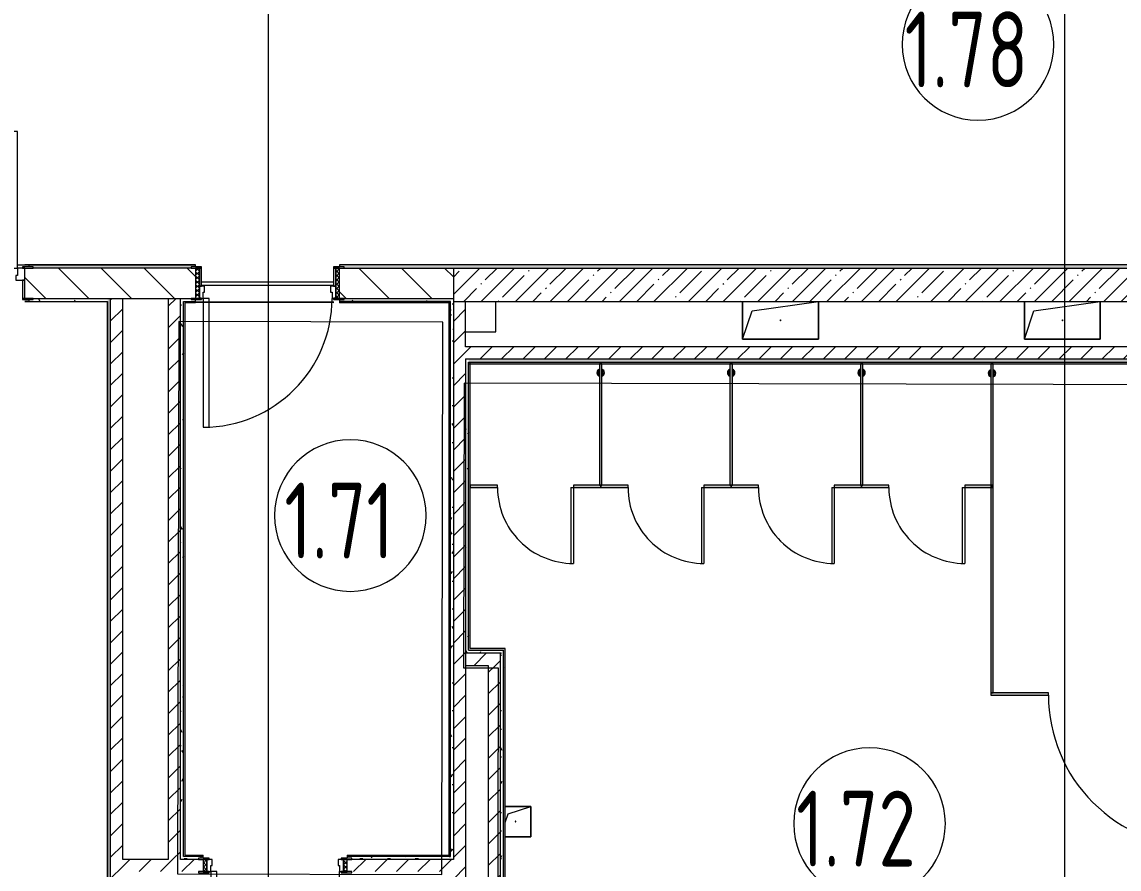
# Model space of a CAD drawing. Header units: millimetres. Extents: x -1113 to 415037, y -3642 to 354837.
# Drawn here: x 109150 to 116383, y 6501 to 12086 of the extents above; entities that cross this region are included whole.
import ezdxf

# ---------------------------------------------------------------- set-up
doc = ezdxf.new("R2010")
doc.units = ezdxf.units.MM
for name, color, linetype, lineweight in [('A-AREA-BNDY', 7, 'Continuous', 5), ('A-AREA-IDEN', 7, 'Continuous', 9), ('A-DOOR-2', 7, 'Continuous', 5), ('A-DOOR-FRAM-2', 7, 'Continuous', 5), ('A-FLOR', 7, 'Continuous', 9), ('A-GENM', 7, 'Continuous', 9), ('A-GENM-1', 7, 'Continuous', 20), ('A-WALL', 7, 'Continuous', 5), ('I-WALL', 7, 'Continuous', 5), ('Оси', 7, 'Continuous', 9)]:
    doc.layers.add(name, color=color, linetype=linetype, lineweight=lineweight)
for name, color, linetype, lineweight, true_color in [('A-DOOR-1', 7, 'Continuous', 5, 0xc0c0c0), ('A-DOOR-FRAM-1', 7, 'Continuous', 5, 0xc0c0c0), ('A-WALL-1', 9, 'Continuous', 5, 0x808080), ('A-WALL-FNSH-1', 9, 'Continuous', 5, 0x808080)]:
    doc.layers.add(name, color=color, linetype=linetype, lineweight=lineweight, true_color=true_color)
doc.styles.add('СПДС', font='ГОСТ тип А.ttf', dxfattribs={"width": 0.9})
pattern_1 = [(45, (64.7, -136.06), (-70.71068, 70.71068), [])]
pattern_2 = [(0, (64.7, -136.06), (243.84, 60.96), [20.117, -162.763, 20.117, -162.763, -975.36]), (0, (64.7, -136.06), (243.84, 60.96), [-365.76, 20.117, -345.643, 20.117, -162.763, -426.72]), (0, (64.7, -136.06), (243.84, 60.96), [-914.4, 20.117, -101.803, 20.117, -284.683]), (120, (156.14, -105.58), (-174.71291, 180.691634), [20.117, -162.763, 20.117, -162.763, -975.36]), (120, (156.14, -105.58), (-174.71291, 180.691634), [-365.76, 20.117, -345.643, 20.117, -162.763, -426.72]), (120, (156.14, -105.58), (-174.71291, 180.691634), [-914.4, 20.117, -101.803, 20.117, -284.683]), (240, (186.62, 16.34), (-69.12709, -241.651634), [20.117, -162.763, 20.117, -162.763, -975.36]), (240, (186.62, 16.34), (-69.12709, -241.651634), [-365.76, 20.117, -345.643, 20.117, -162.763, -426.72]), (240, (186.62, 16.34), (-69.12709, -241.651634), [-914.4, 20.117, -101.803, 20.117, -284.683])]

# ---------------------------------------------------------------- blocks, each defined once
blk = doc.blocks.new('110_Дверь_СКБ_1Ст_Внутренняя1 - Д-8 950x2100h_охрана-V22-Объем проектирования 1 этажа')
at = {"layer": 'A-DOOR-2'}
h = blk.add_hatch(dxfattribs=at)
h.set_pattern_fill('FP_33', color=256, style=0, pattern_type=2)
h.set_pattern_definition([(135, (1826.41, 164.685), (-14.14214, -14.14214), []), (225, (1826.41, 164.685), (14.14214, -14.14214), [])])
h.paths.add_polyline_path([(487.5, 100), (462.5, 100), (462.5, -100), (487.5, -100), (487.5, 13.7)])
at = {"layer": 'A-DOOR-FRAM-2'}
h = blk.add_hatch(dxfattribs=at)
h.set_pattern_fill('FP_34', color=256, style=0, pattern_type=2)
h.set_pattern_definition([(45, (-296.384, 164.685), (-14.1421, 14.1421), []), (135, (-296.384, 164.685), (-14.1421, -14.1421), [])])
h.paths.add_polyline_path([(-437.5, 100), (-462.5, 100), (-462.5, -100), (-437.5, -100), (-437.5, 16.5)])
at = {"layer": 'A-DOOR-1'}
for p, q in [((437.5, 950), (397.5, 950)), ((397.5, 950), (397.5, 100)), ((437.5, 100), (437.5, 950)), ((397.5, 100), (437.5, 100))]:
    blk.add_line(p, q, dxfattribs=at)
blk.add_arc((437.5, 100), 850, 90, 180, dxfattribs=at)
at = {"layer": 'A-DOOR-FRAM-1'}
for p, q in [((-422.5, 108), (-492.5, 108)), ((-492.5, 108), (-492.5, 100)), ((-492.5, 100), (-422.5, 100)), ((-437.5, 100), (-462.5, 100)), ((-462.5, 100), (-462.5, -100)), ((-412.5, 100), (-437.5, 100)), ((-437.5, 100), (-437.5, 20)), ((-437.5, -100), (-437.5, 100)), ((-422.5, 100), (-437.5, 100)), ((-437.5, 100), (-437.5, 99)), ((-437.5, 99), (-422.5, 99)), ((-422.5, 100), (-422.5, 108)), ((-422.5, 99), (-422.5, 100)), ((-412.5, 60), (-412.5, 100)), ((437.5, 100), (437.5, 60)), ((462.5, 100), (437.5, 100)), ((517.5, 108), (447.5, 108)), ((447.5, 108), (447.5, 100)), ((462.5, 100), (447.5, 100)), ((447.5, 100), (447.5, 99)), ((447.5, 100), (517.5, 100)), ((447.5, 99), (462.5, 99)), ((462.5, 20), (462.5, 100)), ((487.5, 100), (462.5, 100)), ((462.5, 100), (462.5, -100)), ((462.5, 99), (462.5, 100)), ((487.5, -100), (487.5, 100)), ((517.5, 100), (517.5, 108)), ((-437.5, 20), (-402.5, 20)), ((-422.5, 20), (-437.5, 20)), ((-437.5, 20), (-437.5, -100)), ((-422.5, -100), (-422.5, 20)), ((-402.5, 60), (-412.5, 60)), ((-402.5, 20), (-402.5, 60)), ((437.5, 60), (427.5, 60)), ((427.5, 60), (427.5, 20)), ((427.5, 20), (462.5, 20)), ((462.5, 20), (447.5, 20)), ((447.5, 20), (447.5, -100)), ((462.5, -100), (462.5, 20)), ((-422.5, -100), (-492.5, -100)), ((-492.5, -100), (-492.5, -108)), ((-492.5, -108), (-422.5, -108)), ((-462.5, -100), (-437.5, -100)), ((-437.5, -100), (-422.5, -100)), ((-422.5, -108), (-422.5, -100)), ((447.5, -100), (462.5, -100)), ((517.5, -100), (447.5, -100)), ((447.5, -100), (447.5, -108)), ((447.5, -108), (517.5, -108)), ((462.5, -100), (487.5, -100)), ((517.5, -108), (517.5, -100))]:
    blk.add_line(p, q, dxfattribs=at)
blk = doc.blocks.new('110_Дверь_СКБ_1Ст_Внутренняя1 - Д-8 950x2100h_охрана-32224770-Объем проектирования 1 этажа')
at = {"layer": 'A-DOOR-2'}
h = blk.add_hatch(dxfattribs=at)
h.set_pattern_fill('FP_35', color=256, style=0, pattern_type=2)
h.set_pattern_definition([(135, (1826.41, 104.685), (-14.14214, -14.14214), []), (225, (1826.41, 104.685), (14.14214, -14.14214), [])])
h.paths.add_polyline_path([(462.5, 40), (462.5, -40), (487.5, -40), (486.7, 40)])
at = {"layer": 'A-DOOR-FRAM-2'}
h = blk.add_hatch(dxfattribs=at)
h.set_pattern_fill('FP_36', color=256, style=0, pattern_type=2)
h.set_pattern_definition([(45, (-296.384, 104.685), (-14.1421, 14.1421), []), (135, (-296.384, 104.685), (-14.1421, -14.1421), [])])
h.paths.add_polyline_path([(-437.5, 40), (-462.5, 40), (-462.5, -40), (-437.5, -39.4), (-437.5, 39.4)])
at = {"layer": 'A-DOOR-1'}
for p, q in [((437.5, 890), (397.5, 890)), ((397.5, 890), (397.5, 40)), ((437.5, 40), (437.5, 890)), ((397.5, 40), (437.5, 40))]:
    blk.add_line(p, q, dxfattribs=at)
blk.add_arc((437.5, 40), 850, 90, 180, dxfattribs=at)
at = {"layer": 'A-DOOR-FRAM-1'}
for p, q in [((-422.5, 48), (-492.5, 48)), ((-492.5, 48), (-492.5, 40)), ((-492.5, 40), (-422.5, 40)), ((-437.5, 40), (-462.5, 40)), ((-462.5, 40), (-462.5, -40)), ((-412.5, 40), (-437.5, 40)), ((-437.5, 40), (-437.5, -40)), ((-437.5, -40), (-437.5, 40)), ((-422.5, 40), (-437.5, 40)), ((-437.5, 40), (-437.5, 39)), ((-437.5, 39), (-422.5, 39)), ((-422.5, 40), (-422.5, 48)), ((-422.5, 39), (-422.5, 40)), ((-412.5, 0), (-412.5, 40)), ((-402.5, 0), (-412.5, 0)), ((-402.5, -40), (-402.5, 0)), ((437.5, 0), (427.5, 0)), ((427.5, 0), (427.5, -40)), ((437.5, 40), (437.5, 0)), ((462.5, 40), (437.5, 40)), ((517.5, 48), (447.5, 48)), ((447.5, 48), (447.5, 40)), ((462.5, 40), (447.5, 40)), ((447.5, 40), (447.5, 39)), ((447.5, 40), (517.5, 40)), ((447.5, 39), (462.5, 39)), ((462.5, -40), (462.5, 40)), ((487.5, 40), (462.5, 40)), ((462.5, 40), (462.5, -40)), ((462.5, 39), (462.5, 40)), ((487.5, -40), (487.5, 40)), ((517.5, 40), (517.5, 48)), ((-422.5, -40), (-492.5, -40)), ((-492.5, -40), (-492.5, -48)), ((-492.5, -48), (-422.5, -48)), ((-462.5, -40), (-437.5, -40)), ((-422.5, -39), (-437.5, -39)), ((-437.5, -39), (-437.5, -40)), ((-437.5, -40), (-402.5, -40)), ((-437.5, -40), (-422.5, -40)), ((-422.5, -40), (-422.5, -39)), ((-422.5, -48), (-422.5, -40)), ((427.5, -40), (462.5, -40)), ((462.5, -39), (447.5, -39)), ((447.5, -39), (447.5, -40)), ((447.5, -40), (462.5, -40)), ((517.5, -40), (447.5, -40)), ((447.5, -40), (447.5, -48)), ((447.5, -48), (517.5, -48)), ((462.5, -40), (462.5, -39)), ((462.5, -40), (487.5, -40)), ((517.5, -48), (517.5, -40))]:
    blk.add_line(p, q, dxfattribs=at)
blk = doc.blocks.new('110_Дверь_СКБ_2Ст - Д-2а_л_ Из коридора на лестницу-32216062-Объем проектирования 1 этажа')
at = {"layer": 'A-DOOR-1'}
for p, q in [((662.5, 1000), (612.5, 1000)), ((612.5, 1000), (612.5, 100)), ((662.5, 100), (662.5, 1000)), ((-637.5, 500), (-637.5, 100)), ((-587.5, 500), (-637.5, 500)), ((-587.5, 100), (-587.5, 500)), ((-637.5, 100), (-587.5, 100)), ((612.5, 100), (662.5, 100))]:
    blk.add_line(p, q, dxfattribs=at)
for centre, radius, start, end in [((662.5, 100), 900, 90, 180), ((-637.5, 100), 400, 360, 90)]:
    blk.add_arc(centre, radius, start, end, dxfattribs=at)
at = {"layer": 'A-DOOR-FRAM-1'}
for p, q in [((-672.5, 108), (-742.5, 108)), ((-742.5, 108), (-742.5, 100)), ((-742.5, 100), (-672.5, 100)), ((-637.5, 100), (-687.5, 100)), ((-687.5, 100), (-687.5, 20)), ((-672.5, 100), (-672.5, 108)), ((-637.5, 50), (-637.5, 100)), ((662.5, 100), (662.5, 50)), ((712.5, 100), (662.5, 100)), ((767.5, 108), (697.5, 108)), ((697.5, 108), (697.5, 100)), ((697.5, 100), (767.5, 100)), ((712.5, 20), (712.5, 100)), ((767.5, 100), (767.5, 108)), ((-687.5, 20), (-627.5, 20)), ((-672.5, 20), (-687.5, 20)), ((-687.5, 20), (-687.5, -100)), ((-672.5, -100), (-672.5, 20)), ((-627.5, 50), (-637.5, 50)), ((-627.5, 20), (-627.5, 50)), ((662.5, 50), (652.5, 50)), ((652.5, 50), (652.5, 20)), ((652.5, 20), (712.5, 20)), ((712.5, 20), (697.5, 20)), ((697.5, 20), (697.5, -100)), ((712.5, -100), (712.5, 20)), ((-672.5, -100), (-742.5, -100)), ((-742.5, -100), (-742.5, -108)), ((-742.5, -108), (-672.5, -108)), ((-687.5, -100), (-672.5, -100)), ((-672.5, -108), (-672.5, -100)), ((697.5, -100), (712.5, -100)), ((767.5, -100), (697.5, -100)), ((697.5, -100), (697.5, -108)), ((697.5, -108), (767.5, -108)), ((767.5, -108), (767.5, -100))]:
    blk.add_line(p, q, dxfattribs=at)
blk = doc.blocks.new('GM_Отверстие прямоугольное _в плите_ - Отверстие-V81-Объем проектирования 1 этажа')
at = {"layer": 'A-GENM'}
for p, q in [((-250, -125), (-250, 125)), ((-250, 125), (-250, -125)), ((-187.5, 62.5), (250, 125)), ((250, 125), (250, -125)), ((250, -125), (250, 125)), ((-250, -125), (-187.5, 62.5)), ((250, -125), (-250, -125)), ((-250, -125), (250, -125))]:
    blk.add_line(p, q, dxfattribs=at)
for start, end in [(360, 180), (180, 360)]:
    blk.add_arc((0, 0), 2.5, start, end, dxfattribs=at)
blk = doc.blocks.new('GM_Отверстие прямоугольное _в плите_ - Отверстие-V128-Объем проектирования 1 этажа')
at = {"layer": 'A-GENM'}
for p, q in [((-69, 100), (100, 100)), ((100, 100), (-69, 100)), ((-50, 50), (100, 100)), ((100, 100), (100, -100)), ((100, -100), (100, 100)), ((-69, -7), (-50, 50)), ((100, -100), (-69, -100)), ((-69, -100), (100, -100))]:
    blk.add_line(p, q, dxfattribs=at)
for start, end in [(360, 180), (180, 360)]:
    blk.add_arc((0, 0), 2.5, start, end, dxfattribs=at)
blk = doc.blocks.new('131_Сантехническая перегородка_Дверь 5 - СД-1-V254-Объем проектирования 1 этажа')
at = {"layer": 'A-GENM'}
for points in [[(70, 8), (70, -8), (250, -8), (250, 8), (78, 8)], [(922, 8), (750, 8), (750, -8), (930, -8), (930, 8)]]:
    blk.add_hatch(color=256, dxfattribs=at).paths.add_polyline_path(points)
at = {"layer": 'A-DOOR-1'}
for p, q in [((266, 508), (250, 508)), ((250, 8), (250, 508)), ((266, 8), (266, 508)), ((266, 8), (250, 8))]:
    blk.add_line(p, q, dxfattribs=at)
blk.add_arc((250, 8), 500, 360, 90, dxfattribs=at)
at = {"layer": 'A-GENM-1'}
for p, q in [((250, 8), (70, 8)), ((70, 8), (70, -8)), ((250, -8), (250, 8)), ((930, 8), (750, 8)), ((750, 8), (750, -8)), ((930, -8), (930, 8)), ((70, -8), (250, -8)), ((750, -8), (930, -8))]:
    blk.add_line(p, q, dxfattribs=at)
blk = doc.blocks.new('131_Сантехническая перегородка_Дверь 5 - СД-1-V255-Объем проектирования 1 этажа')
at = {"layer": 'A-GENM'}
for points in [[(78, 8), (78, -8), (250, -8), (250, 8)], [(750, 8), (750, -8), (930, -8), (930, 8), (922, 8)]]:
    blk.add_hatch(color=256, dxfattribs=at).paths.add_polyline_path(points)
at = {"layer": 'A-DOOR-1'}
for p, q in [((266, 508), (250, 508)), ((250, 8), (250, 508)), ((266, 8), (266, 508)), ((266, 8), (250, 8))]:
    blk.add_line(p, q, dxfattribs=at)
blk.add_arc((250, 8), 500, 360, 90, dxfattribs=at)
at = {"layer": 'A-GENM-1'}
for p, q in [((250, 8), (70, 8)), ((70, 8), (70, -8)), ((250, -8), (250, 8)), ((930, 8), (750, 8)), ((750, 8), (750, -8)), ((930, -8), (930, 8)), ((70, -8), (250, -8)), ((750, -8), (930, -8))]:
    blk.add_line(p, q, dxfattribs=at)
blk = doc.blocks.new('131_Сантехническая перегородка 6 - СП-1-30839354-Объем проектирования 1 этажа')
at = {"layer": 'A-GENM'}
blk.add_hatch(color=256, dxfattribs=at).paths.add_polyline_path([(800, 8), (0, 8), (0, -8), (800, -8)])
at = {"layer": 'A-GENM', "flags": 128}
for points in [[(71.5, 8), (71.1, 8.5), (70.8, 9), (70.4, 9.5), (70, 9.9), (69.6, 10.4), (69.2, 10.8), (68.8, 11.2), (68.3, 11.6), (67.8, 12), (67.3, 12.3), (66.8, 12.7), (66.3, 13), (65.8, 13.3), (65.3, 13.6), (64.7, 13.8), (64.2, 14), (63.6, 14.3), (63, 14.4), (62.4, 14.6), (61.9, 14.7), (61.3, 14.9), (60.7, 14.9), (60.1, 15), (59.5, 15.1), (58.9, 15.1), (58.3, 15.1), (57.7, 15), (57.1, 15), (56.5, 14.9), (55.9, 14.8), (55.3, 14.7), (54.7, 14.5), (54.1, 14.4), (53.5, 14.2), (53, 13.9), (52.4, 13.7), (51.9, 13.4), (51.4, 13.2), (50.8, 12.9), (50.3, 12.5), (49.8, 12.2), (49.3, 11.8), (48.9, 11.4), (48.4, 11), (48, 10.6), (47.6, 10.2), (47.2, 9.7), (46.8, 9.3), (46.4, 8.8), (46.1, 8.3), (45.9, 8)], [(45.9, -8), (46.3, -8.5), (46.6, -9), (47, -9.5), (47.4, -9.9), (47.8, -10.4), (48.2, -10.8), (48.6, -11.2), (49.1, -11.6), (49.6, -12), (50, -12.3), (50.5, -12.7), (51.1, -13), (51.6, -13.3), (52.1, -13.6), (52.7, -13.8), (53.2, -14), (53.8, -14.3), (54.4, -14.4), (54.9, -14.6), (55.5, -14.7), (56.1, -14.9), (56.7, -14.9), (57.3, -15), (57.9, -15.1), (58.5, -15.1), (59.1, -15.1), (59.7, -15), (60.3, -15), (60.9, -14.9), (61.5, -14.8), (62.1, -14.7), (62.7, -14.5), (63.3, -14.4), (63.8, -14.2), (64.4, -13.9), (65, -13.7), (65.5, -13.4), (66, -13.2), (66.6, -12.9), (67.1, -12.5), (67.6, -12.2), (68, -11.8), (68.5, -11.4), (69, -11), (69.4, -10.6), (69.8, -10.2), (70.2, -9.7), (70.6, -9.3), (70.9, -8.8), (71.3, -8.3), (71.5, -8)]]:
    blk.add_lwpolyline(points, dxfattribs=at)
at = {"layer": 'A-GENM'}
for radius, start, end in [(24.6, 19.91127, 160.08873), (17.6, 28.97309, 151.02691), (15.1, 33.78108, 146.21892), (24.6, 199.91127, 340.08873), (17.6, 208.97309, 331.02691), (15.1, 213.78108, 326.21892)]:
    blk.add_arc((58.7, 0), radius, start, end, dxfattribs=at)
at = {"layer": 'A-GENM-1'}
for p, q in [((800, 8), (0, 8)), ((0, 8), (0, -8)), ((800, -8), (800, 8)), ((0, -8), (800, -8))]:
    blk.add_line(p, q, dxfattribs=at)
blk = doc.blocks.new('131_Сантехническая перегородка 7 - СП-1-30858579-Объем проектирования 1 этажа')
at = {"layer": 'A-GENM'}
blk.add_hatch(color=256, dxfattribs=at).paths.add_polyline_path([(2165.9, -8), (2165.9, 8), (-4.1, 8), (-4.1, -8), (1884.9, -8)])
at = {"layer": 'A-GENM', "flags": 128}
for points in [[(71.5, 8), (71.1, 8.5), (70.8, 9), (70.4, 9.5), (70, 9.9), (69.6, 10.4), (69.2, 10.8), (68.8, 11.2), (68.3, 11.6), (67.8, 12), (67.3, 12.3), (66.8, 12.7), (66.3, 13), (65.8, 13.3), (65.3, 13.6), (64.7, 13.8), (64.2, 14), (63.6, 14.3), (63, 14.4), (62.4, 14.6), (61.9, 14.7), (61.3, 14.9), (60.7, 14.9), (60.1, 15), (59.5, 15.1), (58.9, 15.1), (58.3, 15.1), (57.7, 15), (57.1, 15), (56.5, 14.9), (55.9, 14.8), (55.3, 14.7), (54.7, 14.5), (54.1, 14.4), (53.5, 14.2), (53, 13.9), (52.4, 13.7), (51.9, 13.4), (51.4, 13.2), (50.8, 12.9), (50.3, 12.5), (49.8, 12.2), (49.3, 11.8), (48.9, 11.4), (48.4, 11), (48, 10.6), (47.6, 10.2), (47.2, 9.7), (46.8, 9.3), (46.4, 8.8), (46.1, 8.3), (45.9, 8)], [(45.9, -8), (46.3, -8.5), (46.6, -9), (47, -9.5), (47.4, -9.9), (47.8, -10.4), (48.2, -10.8), (48.6, -11.2), (49.1, -11.6), (49.6, -12), (50, -12.3), (50.5, -12.7), (51.1, -13), (51.6, -13.3), (52.1, -13.6), (52.7, -13.8), (53.2, -14), (53.8, -14.3), (54.4, -14.4), (54.9, -14.6), (55.5, -14.7), (56.1, -14.9), (56.7, -14.9), (57.3, -15), (57.9, -15.1), (58.5, -15.1), (59.1, -15.1), (59.7, -15), (60.3, -15), (60.9, -14.9), (61.5, -14.8), (62.1, -14.7), (62.7, -14.5), (63.3, -14.4), (63.8, -14.2), (64.4, -13.9), (65, -13.7), (65.5, -13.4), (66, -13.2), (66.6, -12.9), (67.1, -12.5), (67.6, -12.2), (68, -11.8), (68.5, -11.4), (69, -11), (69.4, -10.6), (69.8, -10.2), (70.2, -9.7), (70.6, -9.3), (70.9, -8.8), (71.3, -8.3), (71.5, -8)]]:
    blk.add_lwpolyline(points, dxfattribs=at)
at = {"layer": 'A-GENM'}
for radius, start, end in [(24.6, 19.91127, 160.08873), (17.6, 28.97309, 151.02691), (15.1, 33.78108, 146.21892), (24.6, 199.91127, 340.08873), (17.6, 208.97309, 331.02691), (15.1, 213.78108, 326.21892)]:
    blk.add_arc((58.7, 0), radius, start, end, dxfattribs=at)
at = {"layer": 'A-GENM-1'}
for p, q in [((2165.9, 8), (-4.1, 8)), ((-4.1, 8), (-4.1, -8)), ((2165.9, -8), (2165.9, 8)), ((-4.1, -8), (2165.9, -8))]:
    blk.add_line(p, q, dxfattribs=at)
blk = doc.blocks.new('131_Сантехническая перегородка_Дверь МГН - СД-1-30883454-Объем проектирования 1 этажа')
at = {"layer": 'A-GENM'}
for points in [[(-366.5, 8), (-370, 8), (-370, -8), (10, -8), (10, 8), (-350.5, 8)], [(1390, 8), (1010, 8), (1010, -8), (1390, -8)]]:
    blk.add_hatch(color=256, dxfattribs=at).paths.add_polyline_path(points)
at = {"layer": 'A-DOOR-1'}
for p, q in [((10, 1008), (26, 1008)), ((10, 8), (10, 1008)), ((26, 8), (26, 1008)), ((10, 8), (26, 8))]:
    blk.add_line(p, q, dxfattribs=at)
blk.add_arc((10, 8), 1000, 360, 90, dxfattribs=at)
at = {"layer": 'A-GENM-1'}
for p, q in [((10, 8), (-370, 8)), ((-370, 8), (-370, -8)), ((10, -8), (10, 8)), ((1390, 8), (1010, 8)), ((1010, 8), (1010, -8)), ((1390, -8), (1390, 8)), ((-370, -8), (10, -8)), ((1010, -8), (1390, -8))]:
    blk.add_line(p, q, dxfattribs=at)
blk = doc.blocks.new('Марка_Помещения - Номер-25198446-Объем проектирования 1 этажа')
at = {"layer": 'A-AREA-IDEN'}
for start, end in [(360, 180), (180, 360)]:
    blk.add_arc((0, 0), 2.5, start, end, dxfattribs=at)

msp = doc.modelspace()

# ---------------------------------------------------------------- hatches: boundary and pattern name
at = {"layer": 'I-WALL'}
h = msp.add_hatch(dxfattribs=at)
h.set_pattern_fill('FP_191', color=256, style=0, pattern_type=2)
h.set_pattern_definition(pattern_2)
h.paths.add_polyline_path([(119394.7, 10463.9), (121254.7, 10463.9), (121254.6, 10483.9), (111244.7, 10483.9), (111244.7, 10471.9), (111274.7, 10471.9), (111274.7, 10463.9), (118009.5, 10463.9)])
h.paths.add_polyline_path([(109224.7, 10463.9), (110264.7, 10463.9), (110264.7, 10471.9), (110294.7, 10471.9), (110294.7, 10483.9), (109194.7, 10483.9), (109194.7, 10471.9), (109224.7, 10471.9), (109224.7, 10464.5)])
h.paths.add_polyline_path([(107194.7, 10463.9), (107714.7, 10464.2), (107714.7, 10471.9), (107744.7, 10471.9), (107744.7, 10483.9), (105159.7, 10483.9), (105159.7, 10471.9), (105189.7, 10471.9), (105189.7, 10463.9), (107021.2, 10463.9)])
h.paths.add_polyline_path([(102895.1, 10463.9), (103679.7, 10464.2), (103679.7, 10471.9), (103709.7, 10471.9), (103709.7, 10483.9), (100893.7, 10483), (100873.7, 10463.9), (101674.7, 10463.9)])
h.paths.add_polyline_path([(100873.7, 10463.9), (100893.7, 10483.9), (100873.7, 10483.9)])
h = msp.add_hatch(dxfattribs=at)
h.set_pattern_fill('FP_23', color=256, style=0, pattern_type=2)
h.set_pattern_definition([(135, (64.7, -136.06), (-141.42136, -141.42136), [])])
h.paths.add_polyline_path([(119414.7, 10263.9), (121274.7, 10263.9), (121274.7, 10463.9), (119394.7, 10463.9), (119394.7, 10263.9), (119399.6, 10263.9)])
h.paths.add_polyline_path([(111274.7, 10263.9), (111994.7, 10263.9), (111994.7, 10463.9), (111244.7, 10463.9), (111244.7, 10263.9)])
h.paths.add_polyline_path([(110194.7, 10263.9), (110294.7, 10263.9), (110294.7, 10463.9), (109169.7, 10463.9), (109169.7, 10263.9), (110115.8, 10263.9)])
h.paths.add_polyline_path([(107745.5, 10263.9), (107769.7, 10263.9), (107769.7, 10463.9), (107414.7, 10463.9), (107414.7, 10263.9), (107744.7, 10263.9)])
h = msp.add_hatch(dxfattribs=at)
h.set_pattern_fill('FP_1', color=256, style=0, pattern_type=2)
h.set_pattern_definition([(45, (64.7, -136.06), (-114.04925, 114.04925), []), (45, (178.75, -136.06), (-114.04925, 114.04925), [201.612, -40.322, 6.706, -33.617])])
h.paths.add_polyline_path([(119314.7, 10243.9), (119394.7, 10243.9), (119394.7, 10463.9), (111994.7, 10463.9), (111994.7, 10243.9), (119043.6, 10243.9)])
h = msp.add_hatch(dxfattribs=at)
h.set_pattern_fill('FP_191', color=256, style=0, pattern_type=2)
h.set_pattern_definition(pattern_2)
h.paths.add_polyline_path([(107434.7, 10243.9), (107744.7, 10243.9), (107744.7, 10255.9), (107714.7, 10255.9), (107714.7, 10263.9), (107414.7, 10263.9), (107414.7, 10243.9)])
h.paths.add_polyline_path([(109713.7, 10243.9), (109714.6, 10263.9), (109224.7, 10262.8), (109224.7, 10255.9), (109194.7, 10255.9), (109194.7, 10243.9), (109224.7, 10243.9)])
h = msp.add_hatch(dxfattribs=at)
h.set_pattern_fill('FP_191', color=256, style=0, pattern_type=2)
h.set_pattern_definition(pattern_2)
h.paths.add_polyline_path([(109734.7, 2343.9), (109734.2, 3463.9), (109726.7, 3463.9), (109726.7, 3493.9), (109714.7, 3493.9), (109714.7, 2344.9)])
h.paths.add_polyline_path([(109726.7, 4943.9), (109726.7, 4973.9), (109734.7, 4973.9), (109734.7, 10263.9), (109714.7, 10263.9), (109714.7, 4943.9)])
h = msp.add_hatch(dxfattribs=at)
h.set_pattern_fill('FP_22', color=256, style=0, pattern_type=2)
h.set_pattern_definition(pattern_1)
h.paths.add_polyline_path([(109787.7, -11.1), (109814.7, -11.1), (109814.6, 3518.9), (109734.7, 3518.9), (109734.7, -11.1)])
h.paths.add_polyline_path([(109734.7, 4918.9), (109814.7, 4918.9), (109814.7, 10263.9), (109734.7, 10263.9), (109734.7, 4943.9)])
h = msp.add_hatch(dxfattribs=at)
h.set_pattern_fill('FP_22', color=256, style=0, pattern_type=2)
h.set_pattern_definition(pattern_1)
h.paths.add_polyline_path([(110115.8, 6563.9), (110194.7, 6563.9), (110194.7, 10263.9), (110114.7, 10263.9), (110114.7, 6563.9)])
h = msp.add_hatch(dxfattribs=at)
h.set_pattern_fill('FP_191', color=256, style=0, pattern_type=2)
h.set_pattern_definition(pattern_2)
h.paths.add_polyline_path([(110194.7, 6583.9), (110214.7, 6583.9), (110214.7, 10263.9), (110194.7, 10263.9), (110194.7, 7276.5)])
h = msp.add_hatch(dxfattribs=at)
h.set_pattern_fill('FP_191', color=256, style=0, pattern_type=2)
h.set_pattern_definition(pattern_2)
h.paths.add_polyline_path([(111974.2, 10243.9), (111994.7, 10243.9), (111994.7, 10263.9), (111274.7, 10263.1), (111274.7, 10255.9), (111244.7, 10255.9), (111244.7, 10243.9), (111965.7, 10243.9)])
h.paths.add_polyline_path([(110294.7, 10243.9), (110294.7, 10255.9), (110264.7, 10256.4), (110264.7, 10263.9), (110214.7, 10263.9), (110214.7, 10243.9), (110264.7, 10243.9)])
h = msp.add_hatch(dxfattribs=at)
h.set_pattern_fill('FP_191', color=256, style=0, pattern_type=2)
h.set_pattern_definition(pattern_2)
h.paths.add_polyline_path([(111994.7, 6563.9), (111994.7, 10243.9), (111974.7, 10243.9), (111974.7, 6563.9)])
h = msp.add_hatch(dxfattribs=at)
h.set_pattern_fill('FP_22', color=256, style=0, pattern_type=2)
h.set_pattern_definition(pattern_1)
h.paths.add_polyline_path([(112074.7, 5263.9), (112074.7, 10243.9), (111994.7, 10243.9), (111994.7, 5263.9)])
h = msp.add_hatch(dxfattribs=at)
h.set_pattern_fill('FP_22', color=256, style=0, pattern_type=2)
h.set_pattern_definition(pattern_1)
h.paths.add_polyline_path([(114499.8, 9863.9), (118934.7, 9863.9), (118934.7, 9943.9), (112074.7, 9943.9), (112074.7, 9863.9), (114241.9, 9863.9)])
h = msp.add_hatch(dxfattribs=at)
h.set_pattern_fill('FP_191', color=256, style=0, pattern_type=2)
h.set_pattern_definition(pattern_2)
h.paths.add_polyline_path([(112094.7, 7943.9), (112094.7, 9863.9), (112074.7, 9863.9), (112074.7, 7943.9)])
h = msp.add_hatch(dxfattribs=at)
h.set_pattern_fill('FP_191', color=256, style=0, pattern_type=2)
h.set_pattern_definition(pattern_2)
h.paths.add_polyline_path([(114499.8, 9843.9), (118934.7, 9843.9), (118934.7, 9863.9), (112094.7, 9863.9), (112094.8, 9843.9), (114241.9, 9843.9)])
for points in [[(117444.7, 9832.9), (118914.7, 9832.9), (118914.7, 9843.9), (112094.7, 9843.9), (112096, 9832.9), (117336.5, 9832.9)], [(112105.7, 7943.9), (112105.7, 9832.9), (112094.7, 9832.9), (112094.7, 7943.9)], [(112324.7, 7943.9), (112335.7, 7943.9), (112335.7, 7954.9), (112105.7, 7954.9), (112105.7, 7943.9), (112304.7, 7943.9)], [(112324.7, 5713.9), (112335.7, 5713.9), (112335.7, 7943.9), (112324.7, 7943.9), (112324.7, 5714.2)]]:
    msp.add_hatch(color=256, dxfattribs=at).paths.add_polyline_path(points)
h = msp.add_hatch(dxfattribs=at)
h.set_pattern_fill('FP_191', color=256, style=0, pattern_type=2)
h.set_pattern_definition(pattern_2)
h.paths.add_polyline_path([(112304.7, 7923.9), (112304.7, 7943.9), (112074.7, 7943.9), (112074.7, 7923.9), (112224.7, 7923.9)])
h = msp.add_hatch(dxfattribs=at)
h.set_pattern_fill('FP_22', color=256, style=0, pattern_type=2)
h.set_pattern_definition(pattern_1)
h.paths.add_polyline_path([(112178.9, 7843.9), (112304.7, 7843.9), (112304.7, 7923.9), (112074.7, 7923.9), (112074.7, 7843.9), (112094.7, 7843.9)])
h = msp.add_hatch(dxfattribs=at)
h.set_pattern_fill('FP_191', color=256, style=0, pattern_type=2)
h.set_pattern_definition(pattern_2)
h.paths.add_polyline_path([(112324.7, 5713.9), (112324.7, 7943.9), (112304.7, 7943.9), (112304.7, 5713.9), (112324.6, 5713.9)])
h = msp.add_hatch(dxfattribs=at)
h.set_pattern_fill('FP_22', color=256, style=0, pattern_type=2)
h.set_pattern_definition(pattern_1)
h.paths.add_polyline_path([(112304.7, 5693.9), (112304.7, 7843.9), (112224.7, 7843.9), (112224.7, 5693.9)])
h = msp.add_hatch(dxfattribs=at)
h.set_pattern_fill('FP_191', color=256, style=0, pattern_type=2)
h.set_pattern_definition(pattern_2)
h.paths.add_polyline_path([(111324.7, 6563.9), (111974.7, 6563.9), (111974.7, 6583.9), (111294.7, 6583.9), (111294.7, 6571.9), (111324.7, 6571.9), (111324.7, 6564.8)])
h.paths.add_polyline_path([(110214.7, 6563.9), (110314.7, 6563.9), (110314.7, 6571.9), (110344.7, 6571.9), (110344.7, 6583.9), (110194.7, 6583.9), (110194.7, 6563.9)])
h = msp.add_hatch(dxfattribs=at)
h.set_pattern_fill('FP_22', color=256, style=0, pattern_type=2)
h.set_pattern_definition(pattern_1)
h.paths.add_polyline_path([(109814.7, 6483.9), (110344.7, 6483.9), (110344.7, 6563.9), (109814.7, 6563.9)])
h.paths.add_polyline_path([(111305.7, 6483.9), (111994.7, 6483.9), (111994.7, 6563.9), (111294.7, 6563.9), (111294.7, 6483.9)])

# ---------------------------------------------------------------- linework, layer by layer
msp.add_lwpolyline([(110255.3, 10240.7), (111205.3, 10238.5)])
at = {"layer": 'A-AREA-BNDY', "flags": 128}
for points in [[(111926, 10107.8), (110184, 10111.9), (110175.5, 6469.9), (111917.5, 6465.8)], [(118863, 9689.5), (112065.1, 9705.4), (112060.7, 7827.4), (112290.7, 7826.9), (112285.4, 5596.9), (113105.4, 5595), (113105, 5395), (115684.9, 5388.9), (115684.4, 5158.9), (118852.4, 5151.5)]]:
    msp.add_lwpolyline(points, close=True, dxfattribs=at)
at = {"layer": 'A-FLOR'}
for p, q in [((109119.7, 10483.9), (110294.7, 10483.9)), ((109194.7, 10483.9), (109194.7, 10471.9)), ((110294.7, 10471.9), (110294.7, 10483.9)), ((112041.4, 10483.9), (111244.7, 10483.9)), ((121254.7, 10483.9), (112043.2, 10483.9)), ((111204.7, 10370.2), (110334.7, 10370.2)), ((110334.7, 10350.2), (111204.7, 10350.2)), ((109194.7, 10255.9), (109194.7, 10243.9)), ((109194.7, 10243.9), (109713.7, 10243.9)), ((109714.7, 4868.9), (109714.7, 10243.9)), ((111244.7, 10255.9), (111244.7, 10243.9)), ((112274.7, 10043.9), (112274.7, 10243.9)), ((112074.7, 10043.9), (112274.7, 10043.9)), ((110344.7, 6571.9), (110344.7, 6583.9)), ((111294.7, 6583.9), (111294.7, 6571.9))]:
    msp.add_line(p, q, dxfattribs=at)
at = {"layer": 'A-WALL'}
for p, q in [((112043.2, 10483.9), (112041.4, 10483.9)), ((110194.7, 10263.9), (110264.7, 10263.9)), ((111274.7, 10263.9), (111994.7, 10263.9)), ((112094.7, 7943.9), (112094.7, 9843.9)), ((112094.7, 9843.9), (118914.7, 9843.9)), ((112094.7, 7943.9), (112324.7, 7943.9)), ((112324.7, 5713.9), (112324.7, 7943.9))]:
    msp.add_line(p, q, dxfattribs=at)
at = {"layer": 'A-WALL-1'}
for p, q in [((110264.7, 10463.9), (109224.7, 10463.9)), ((111244.7, 10483.9), (111244.7, 10471.9)), ((111274.7, 10463.9), (121274.7, 10463.9)), ((111994.7, 10463.9), (111994.7, 6563.9)), ((109224.7, 10263.9), (110194.7, 10263.9)), ((109713.7, 10243.9), (109714.7, 10243.9)), ((109714.7, 10243.9), (109714.7, 4943.9)), ((109734.7, 4973.9), (109734.7, 10263.9)), ((109814.7, 6563.9), (109814.7, 10263.9)), ((110114.7, 10263.9), (110114.7, 6563.9)), ((110194.7, 6563.9), (110194.7, 10263.9)), ((110294.7, 10243.9), (110294.7, 10255.9)), ((111244.7, 10255.9), (111244.7, 10243.9)), ((111994.7, 10243.9), (119394.7, 10243.9)), ((112074.7, 9943.9), (112074.7, 10243.9)), ((118934.7, 9943.9), (112074.7, 9943.9)), ((112074.7, 9863.9), (118934.7, 9863.9)), ((112074.7, 9863.9), (112074.7, 5263.9)), ((112304.7, 7923.9), (112074.7, 7923.9)), ((112304.7, 5693.9), (112304.7, 7923.9)), ((112074.7, 7843.9), (112224.7, 7843.9)), ((112224.7, 7843.9), (112224.7, 5693.9)), ((110114.7, 6563.9), (109814.7, 6563.9)), ((110314.7, 6563.9), (110194.7, 6563.9)), ((111994.7, 6563.9), (111324.7, 6563.9))]:
    msp.add_line(p, q, dxfattribs=at)
at = {"layer": 'A-WALL-FNSH-1'}
for p, q in [((110294.7, 10484.9), (109169.7, 10484.9)), ((109169.7, 10484.9), (109169.7, 10483.9)), ((110294.7, 10483.9), (110294.7, 10484.9)), ((121253.7, 10484.9), (111244.7, 10484.9)), ((111244.7, 10484.9), (111244.7, 10483.9)), ((109194.7, 10243.9), (109169.7, 10243.9)), ((109169.7, 10243.9), (109169.7, 10242.9)), ((109169.7, 10242.9), (109713.7, 10242.9)), ((109713.7, 10242.9), (109713.7, 4943.9)), ((112105.7, 7954.9), (112105.7, 9843.9)), ((112094.7, 9832.9), (118914.7, 9832.9)), ((112335.7, 7954.9), (112105.7, 7954.9)), ((112335.7, 5724.9), (112335.7, 7954.9))]:
    msp.add_line(p, q, dxfattribs=at)
at = {"layer": 'I-WALL'}
for p, q in [((110214.7, 10243.9), (110294.7, 10243.9)), ((110214.7, 6583.9), (110214.7, 10243.9)), ((110294.7, 10234.9), (110223.7, 10234.9)), ((110223.7, 10234.9), (110223.7, 6592.9)), ((110294.7, 10234.9), (110294.7, 10243.9)), ((111244.7, 10243.9), (111244.7, 10234.9)), ((111974.7, 10243.9), (111244.7, 10243.9)), ((111974.2, 10234.9), (111244.7, 10234.9)), ((111965.7, 6584.4), (111965.7, 10243.9)), ((111974.2, 10234.9), (111974.2, 10243.9)), ((111974.7, 6583.9), (111974.7, 10243.9)), ((110344.7, 6583.9), (110214.7, 6583.9)), ((110223.7, 6592.9), (110344.7, 6592.9)), ((110344.7, 6583.9), (110344.7, 6592.9)), ((111294.7, 6592.9), (111974.7, 6592.9)), ((111294.7, 6592.9), (111294.7, 6583.9)), ((111974.7, 6583.9), (111294.7, 6583.9)), ((111965.7, 6584.4), (111974.7, 6584.4))]:
    msp.add_line(p, q, dxfattribs=at)
at = {"layer": 'Оси'}
for points in [[(110774.7, -2042.3), (110774.7, 2957.7), (110774.7, 16892.2), (110774.7, 21892.2)], [(116024.7, -2042.3), (116024.7, 2957.7), (116024.7, 16779), (116024.7, 21779)]]:
    msp.add_lwpolyline(points, dxfattribs=at)

# ---------------------------------------------------------------- block references
at = {"layer": 'A-AREA-IDEN', "xscale": 199.9999999999999, "yscale": 199.9999999999999, "zscale": 199.9999999999999}
for p in [(115453, 11938.1), (111315.2, 8831.6), (114737.9, 6800.2)]:
    msp.add_blockref('Марка_Помещения - Номер-25198446-Объем проектирования 1 этажа', p, dxfattribs=at)
at = {"layer": 'A-DOOR-1'}
msp.add_blockref('110_Дверь_СКБ_2Ст - Д-2а_л_ Из коридора на лестницу-32216062-Объем проектирования 1 этажа', (108457.2, 10363.9), dxfattribs=at)
at = {"layer": 'A-DOOR-1', "rotation": 180}
for name, p in [('110_Дверь_СКБ_1Ст_Внутренняя1 - Д-8 950x2100h_охрана-V22-Объем проектирования 1 этажа', (110782.2, 10363.9)), ('110_Дверь_СКБ_1Ст_Внутренняя1 - Д-8 950x2100h_охрана-32224770-Объем проектирования 1 этажа', (110832.2, 6523.9))]:
    msp.add_blockref(name, p, dxfattribs=at)
at = {"layer": 'A-GENM'}
for name, p in [('GM_Отверстие прямоугольное _в плите_ - Отверстие-V81-Объем проектирования 1 этажа', (114150.8, 10118.9)), ('GM_Отверстие прямоугольное _в плите_ - Отверстие-V81-Объем проектирования 1 этажа', (116009.7, 10118.9)), ('GM_Отверстие прямоугольное _в плите_ - Отверстие-V128-Объем проектирования 1 этажа', (112404.7, 6813.9))]:
    msp.add_blockref(name, p, dxfattribs=at)
for name, p, rotation in [('131_Сантехническая перегородка 6 - СП-1-30839354-Объем проектирования 1 этажа', (112965.7, 9831.9), 270.0000000000007), ('131_Сантехническая перегородка 6 - СП-1-30839354-Объем проектирования 1 этажа', (113825.7, 9831.9), 270.0000000000007), ('131_Сантехническая перегородка 6 - СП-1-30839354-Объем проектирования 1 этажа', (114685.7, 9831.9), 270.0000000000007), ('131_Сантехническая перегородка 7 - СП-1-30858579-Объем проектирования 1 этажа', (115545.7, 9828.9), 269.9999999999999), ('131_Сантехническая перегородка_Дверь 5 - СД-1-V254-Объем проектирования 1 этажа', (113035.7, 9023.9), 180), ('131_Сантехническая перегородка_Дверь 5 - СД-1-V254-Объем проектирования 1 этажа', (113895.7, 9023.9), 180), ('131_Сантехническая перегородка_Дверь 5 - СД-1-V254-Объем проектирования 1 этажа', (114755.7, 9023.9), 180), ('131_Сантехническая перегородка_Дверь 5 - СД-1-V255-Объем проектирования 1 этажа', (115615.7, 9023.9), 180), ('131_Сантехническая перегородка_Дверь МГН - СД-1-30883454-Объем проектирования 1 этажа', (116927.7, 7654.9), 180)]:
    msp.add_blockref(name, p, dxfattribs=dict(at, rotation=rotation))

# ---------------------------------------------------------------- texts
at = {"layer": 'A-AREA-IDEN', "char_height": 500, "attachment_point": 1, "style": 'СПДС'}
for s, insert, width in [('1.78', (114969.2, 12155.2), 1212.151), ('1.71', (110879.1, 9048.7), 1096.708), ('1.72', (114254.1, 7017.3), 1212.151)]:
    msp.add_mtext(s, dxfattribs=dict(at, insert=insert, width=width))

doc.saveas('drawing.dxf')
